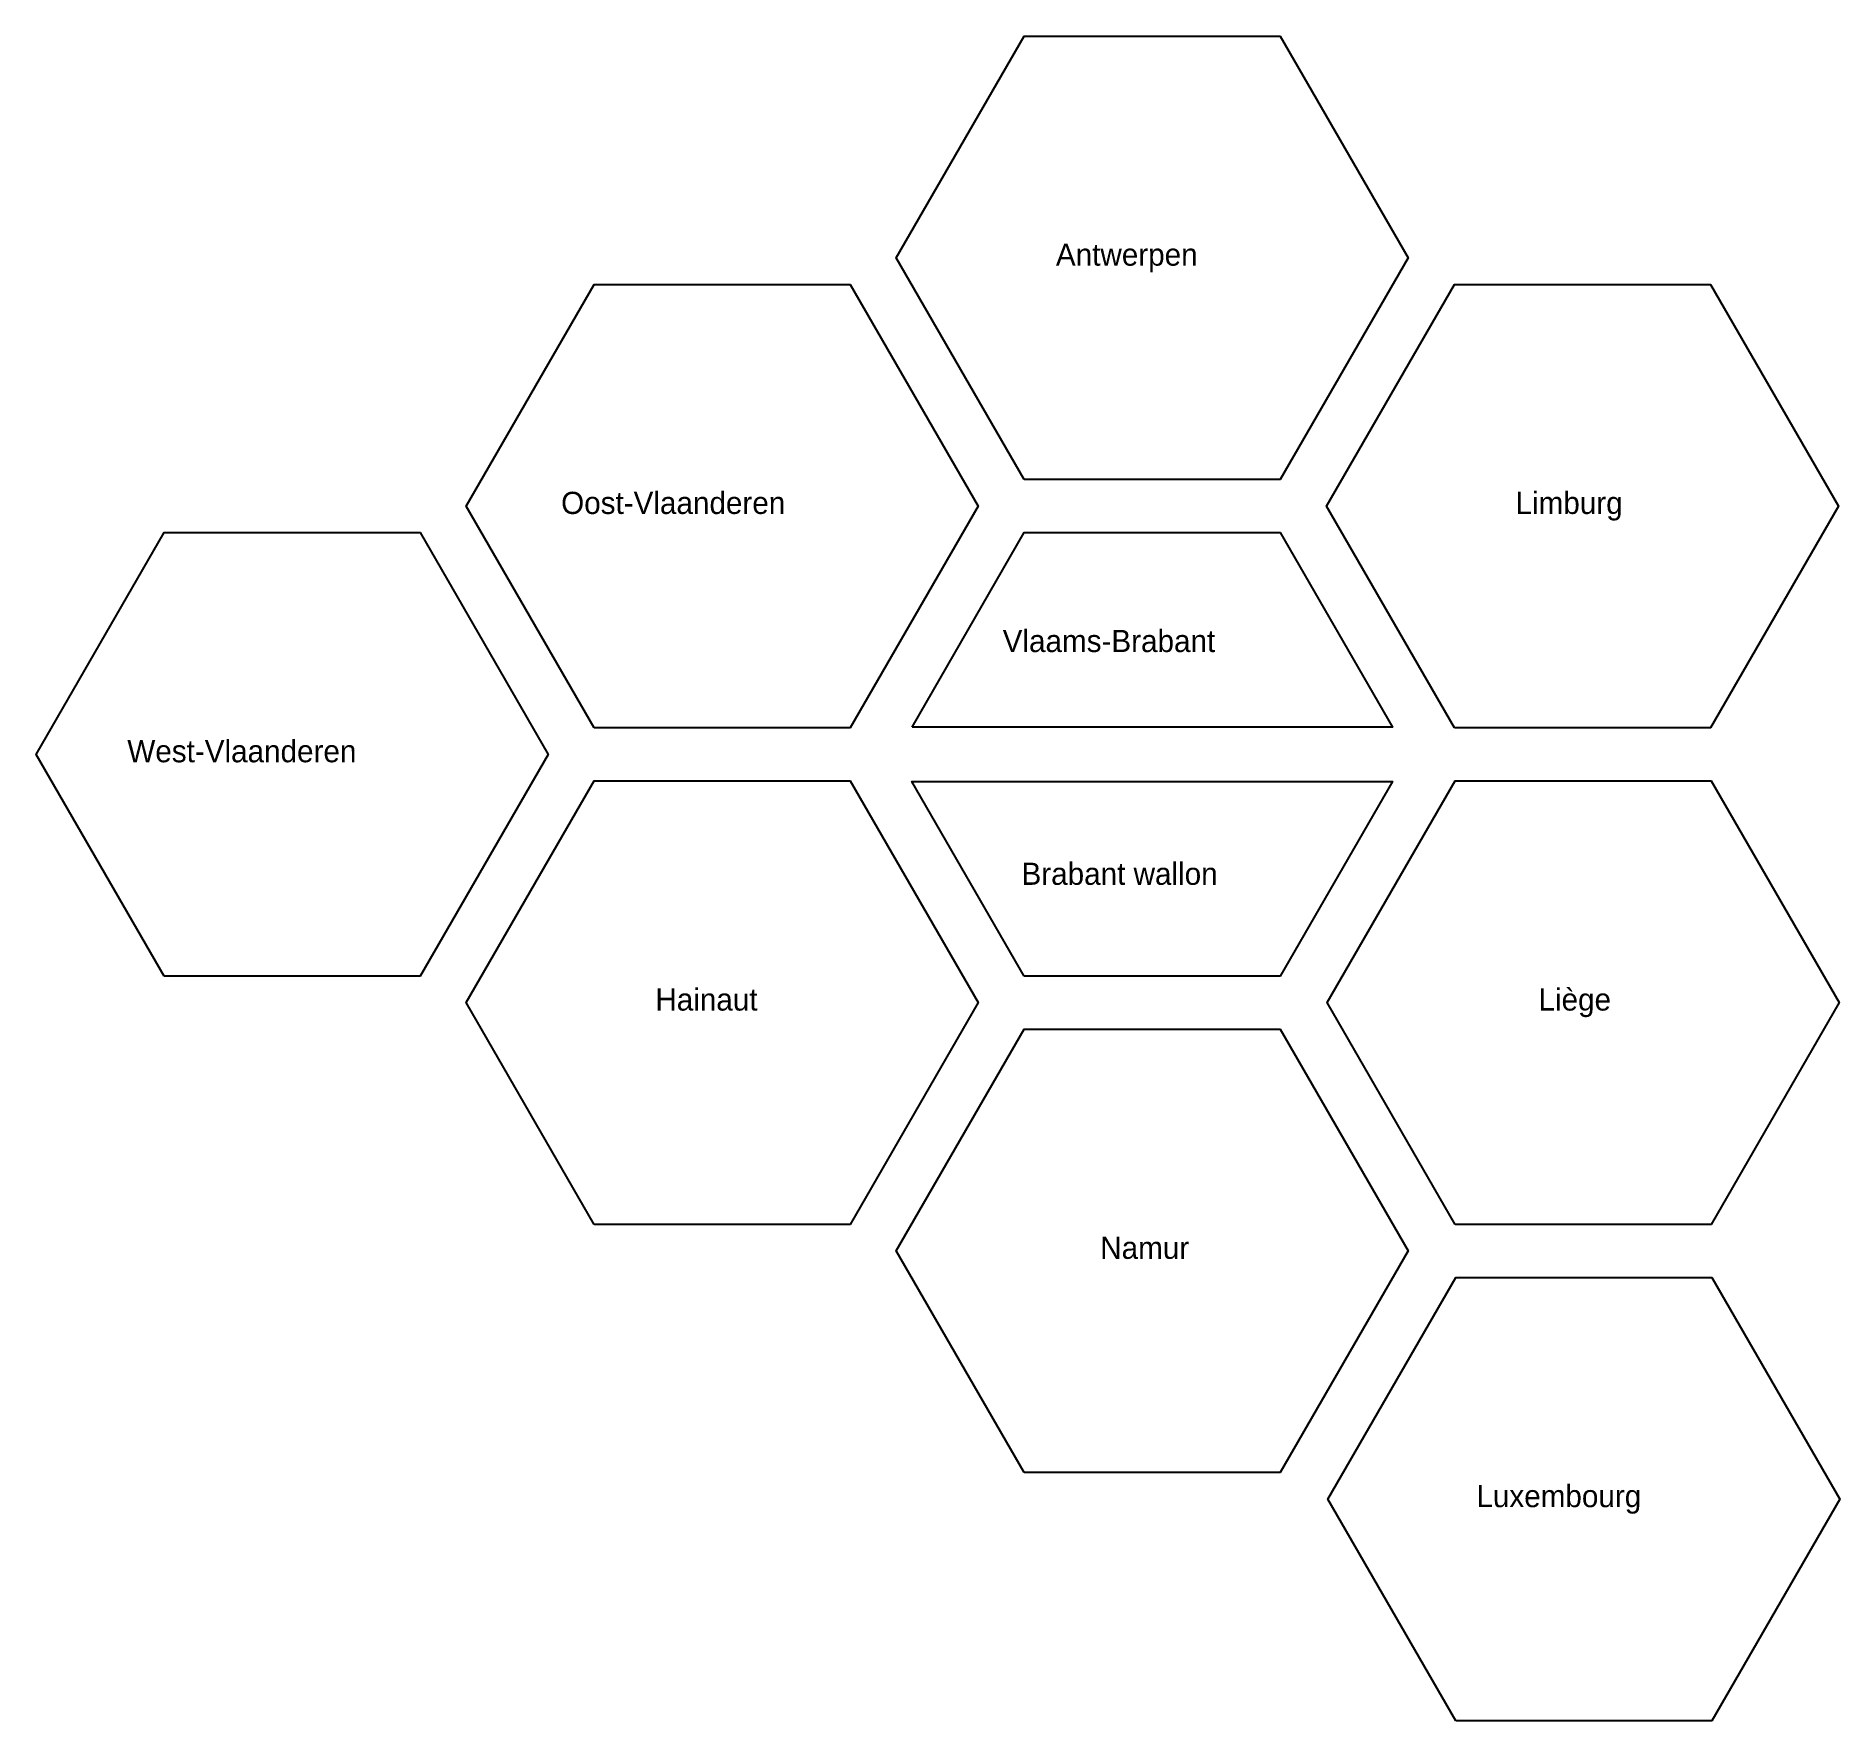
# Model space of a CAD drawing. Extents: x 40358 to 243753, y 59248 to 249248.
import ezdxf

# ---------------------------------------------------------------- set-up
doc = ezdxf.new("R2010")
doc.units = 0
doc.layers.get('0').update_dxf_attribs({"linetype": 'CONTINUOUS'})
doc.layers.add('TILEMAPBELGIUMHEXAGONV2', color=7, linetype='CONTINUOUS')

msp = doc.modelspace()

# ---------------------------------------------------------------- linework, layer by layer
at = {"layer": 'TILEMAPBELGIUMHEXAGONV2'}
for points in [[(151787, 199248), (137353, 224248), (151787, 249248), (180654, 249248), (195088, 224248), (180654, 199248)], [(103290, 171248), (88856, 196248), (103290, 221248), (132157, 221248), (146591, 196248), (132157, 171248)], [(200284, 171248), (185851, 196248), (200284, 221248), (229152, 221248), (243586, 196248), (229152, 171248)], [(54792, 143248), (40358, 168248), (54792, 193248), (83660, 193248), (98093, 168248), (83660, 143248)], [(139126, 171319), (151787, 193248), (180654, 193248), (193315, 171319)], [(103290, 115248), (88856, 140248), (103290, 165248), (132157, 165248), (146591, 140248), (132157, 115248)], [(151787, 143248), (139123, 165184), (193319, 165184), (180654, 143248)], [(200368, 115248), (185935, 140248), (200368, 165248), (229236, 165248), (243670, 140248), (229236, 115248)], [(151787, 87248), (137353, 112248), (151787, 137248), (180654, 137248), (195088, 112248), (180654, 87248)], [(200452, 59248), (186018, 84248), (200452, 109248), (229320, 109248), (243753, 84248), (229320, 59248)]]:
    msp.add_lwpolyline(points, close=True, dxfattribs=at)

# ---------------------------------------------------------------- texts
at = {"linetype": 'CONTINUOUS'}
for s, p in [('Antwerpen', (155350, 223355)), ('Oost-Vlaanderen', (99561, 195355)), ('Limburg', (207180, 195355)), ('Vlaams-Brabant', (149346, 179784)), ('West-Vlaanderen', (50647, 167355)), ('Brabant wallon', (151473, 153533)), ('Hainaut', (110186, 139355)), ('Liège', (209764, 139355)), ('Namur', (160350, 111355)), ('Luxembourg', (202765, 83355))]:
    msp.add_text(s, height=2500, dxfattribs=at).set_placement(p)

doc.saveas('drawing.dxf')
